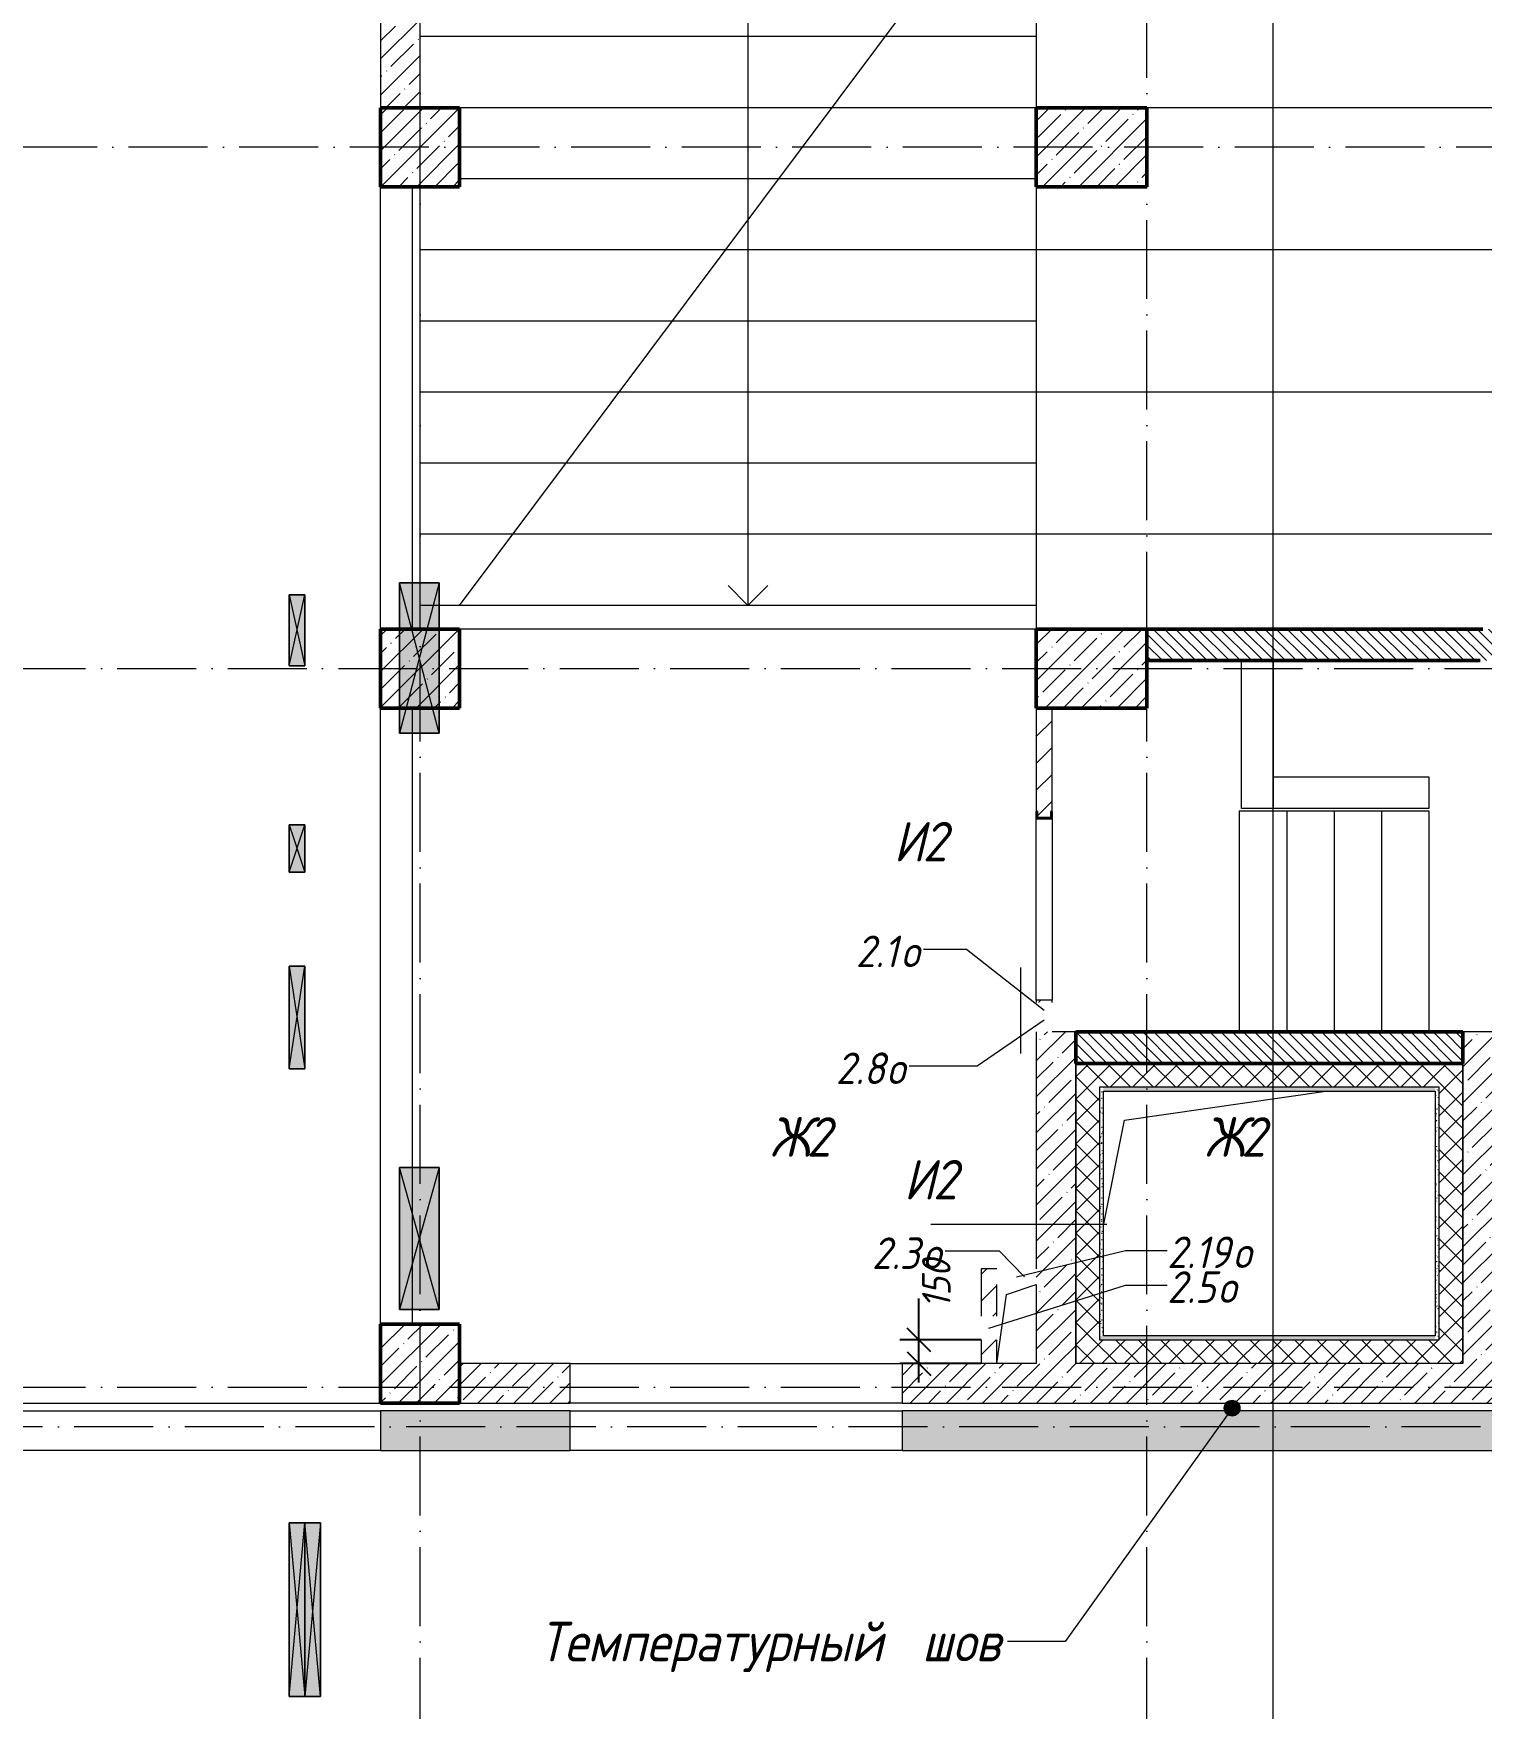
# Model space of a CAD drawing. Header units: millimetres. Extents: x -401725 to 250493, y 305116 to 802890.
# Drawn here: x -8256 to 908, y 318141 to 328744 of the extents above; entities that cross this region are included whole.
import ezdxf

# ---------------------------------------------------------------- set-up
doc = ezdxf.new("R2010")
doc.units = ezdxf.units.MM
doc.linetypes.add('200_ШТРИХ_ш1п0_6_', pattern=[160, 100, -60])
doc.linetypes.add('50_200_ШТРИХ_1Т_ш5_п1_п1_', pattern=[700, 500, -100, 0, -100])
for name, color, linetype, lineweight in [('A-____-____-DIMS', 7, 'Continuous', 9), ('A-____-NOTE-TEXT', 7, 'Continuous', 9), ('A-DETL-____-OTLN-4', 7, 'Continuous', 18), ('A-DETL-GENF-OTLN', 7, 'Continuous', 9), ('A-FLOR-____-OTLN', 7, 'Continuous', 9), ('A-GENM-____-MCUT', 7, 'Continuous', 25), ('A-GENM-____-OTLN', 7, 'Continuous', 9), ('A-GENM-____-OTLN-1', 7, 'Continuous', 25), ('A-GLAZ-____-IDEN', 7, 'Continuous', 9), ('A-GLAZ-____-OTLN', 7, 'Continuous', 9), ('A-WALL-____-MCUT-1', 7, 'Continuous', 9), ('A-WALL-____-MCUT-2', 7, 'Continuous', 50), ('A-WALL-____-MCUT-3', 7, 'Continuous', 9), ('A-WALL-____-OTLN', 7, 'Continuous', 9), ('A-WALL-____-PATT-1', 7, 'Continuous', 9), ('A-WALL-FNSH-MCUT-1', 7, 'Continuous', 9), ('G-____-____-TEXT', 7, 'Continuous', 9), ('I-WALL-____-OTLN', 7, 'Continuous', 9), ('S-COLS-____-MCUT', 7, 'Continuous', 50), ('S-COLS-____-OTLN', 7, 'Continuous', 9), ('S-GRID-____-OTLN-1', 7, '50_200_ШТРИХ_1Т_ш5_п1_п1_', 9), ('S-STRS-____-OTLN-1', 7, 'Continuous', 9)]:
    doc.layers.add(name, color=color, linetype=linetype, lineweight=lineweight)
for name, color, linetype, lineweight, true_color in [('A-DETL-GENF-OTLN-4', 9, '200_ШТРИХ_ш1п0_6_', 9, 0x808080), ('A-DETL-GENF-OTLN-5', 7, 'Continuous', 5, 0xc0c0c0), ('A-GLAZ-____-OTLN-1', 7, 'Continuous', 9, 0xc0c0c0), ('A-WALL-____-PATT-2', 7, 'Continuous', 9, 0x787878), ('G-____-____-SYMB-1', 9, 'Continuous', 9, 0x808080)]:
    doc.layers.add(name, color=color, linetype=linetype, lineweight=lineweight, true_color=true_color)
doc.styles.add('ISOCPEUR_I', font='isocpeui.ttf', dxfattribs={"width": 0.9, "height": 2.5})
doc.styles.add('ISOCPEUR_I_10', font='isocpeui.ttf', dxfattribs={"width": 0.9, "height": 180})
doc.styles.add('ISOCPEUR_I_9', font='isocpeui.ttf', dxfattribs={"width": 0.9, "height": 250})
doc.dimstyles.new('ISO-1_8_0_9К_СРЕДНИЙ_Кладочные_3', dxfattribs={"dimscale": 304.8, "dimtxt": 179.276612, "dimasz": 0.492126, "dimexe": 0.393701, "dimexo": 0, "dimgap": 0, "dimtad": 1, "dimdec": 3, "dimrnd": 0.001, "dimdsep": 46, "dimtxsty": 'ISOCPEUR_I_10', "dimblk1": 'OBLIQUE', "dimblk2": 'OBLIQUE', "dimsah": 1, "dimcen": 0.09, "dimdle": 0.393701, "dimazin": 0, "dimtfac": 1, "dimtdec": 4, "dimtix": 1, "dimtmove": 0, "dimatfit": 3, "dimfxl": 1, "dimtvp": 1, "dimtolj": 1, "dimtzin": 0, "dimarcsym": 2})
pattern_1 = [(45, (-15659.08, 310542.9), (-84.8528, 84.8528), [])]
pattern_2 = [(135, (-15659.08, 310542.9), (-35.35534, -35.35534), [])]
pattern_3 = [(45, (-15659.08, 310542.9), (-114.04925, 114.04925), []), (45, (-15545.03, 310542.9), (-114.04925, 114.04925), [201.612, -40.322, 3.353, -36.97])]
pattern_4 = [(0, (-15659.081, 310542.901), (81.28, 20.32), [3.353, -57.607, 3.353, -57.607, -325.12]), (0, (-15659.081, 310542.901), (81.28, 20.32), [-121.92, 3.353, -118.567, 3.353, -57.607, -142.24]), (0, (-15659.081, 310542.901), (81.28, 20.32), [-304.8, 3.353, -37.287, 3.353, -98.247]), (120, (-15628.601, 310553.061), (-58.237636, 60.230545), [3.353, -57.607, 3.353, -57.607, -325.12]), (120, (-15628.601, 310553.061), (-58.237636, 60.230545), [-121.92, 3.353, -118.567, 3.353, -57.607, -142.24]), (120, (-15628.601, 310553.061), (-58.237636, 60.230545), [-304.8, 3.353, -37.287, 3.353, -98.247]), (240, (-15618.441, 310593.701), (-23.042364, -80.550545), [3.353, -57.607, 3.353, -57.607, -325.12]), (240, (-15618.441, 310593.701), (-23.042364, -80.550545), [-121.92, 3.353, -118.567, 3.353, -57.607, -142.24]), (240, (-15618.441, 310593.701), (-23.042364, -80.550545), [-304.8, 3.353, -37.287, 3.353, -98.247])]
pattern_5 = [(45, (-15659.08, 310542.9), (-70.7107, 70.7107), []), (135, (-15659.08, 310542.9), (-70.7107, -70.7107), [])]

# ---------------------------------------------------------------- blocks, each defined once
blk = doc.blocks.new('BSC_Колонна _Прямоугольная - 500х500-V103-АР1_План отверстий 2 этажа в осях 1-64_А-ГГ')
at = {"layer": 'S-COLS-____-OTLN'}
h = blk.add_hatch(dxfattribs=at)
h.set_pattern_fill('FP_132', color=256, style=0, pattern_type=2)
h.set_pattern_definition([(45, (-9850, -9781.04), (-114.0493, 114.0493), []), (45, (-9735.95, -9781.04), (-114.0493, 114.0493), [201.613, -40.323, 3.353, -36.97])])
h.paths.add_polyline_path([(-250, -250), (250, -250), (250, 250), (-250, 250)], flags=0)
at = {"layer": 'S-COLS-____-MCUT'}
for p, q in [((250, 250), (-250, 250)), ((-250, 250), (-250, -250)), ((250, -250), (250, 250)), ((-250, -250), (250, -250))]:
    blk.add_line(p, q, dxfattribs=at)
blk = doc.blocks.new('BSC_Колонна _Прямоугольная - 500х500-V105-АР1_План отверстий 2 этажа в осях 1-64_А-ГГ')
at = {"layer": 'S-COLS-____-OTLN'}
h = blk.add_hatch(dxfattribs=at)
h.set_pattern_fill('FP_134', color=256, style=0, pattern_type=2)
h.set_pattern_definition([(45, (-9850, -17481.04), (-114.0493, 114.0493), []), (45, (-9735.95, -17481.04), (-114.0493, 114.0493), [201.613, -40.323, 3.353, -36.97])])
h.paths.add_polyline_path([(-250, -250), (250, -250), (250, 250), (-250, 250)], flags=0)
at = {"layer": 'S-COLS-____-MCUT'}
for p, q in [((250, 250), (-250, 250)), ((-250, 250), (-250, -250)), ((250, -250), (250, 250)), ((-250, -250), (250, -250))]:
    blk.add_line(p, q, dxfattribs=at)
blk = doc.blocks.new('BSC_Колонна _Прямоугольная - 500х700-V110-АР1_План отверстий 2 этажа в осях 1-64_А-ГГ')
at = {"layer": 'S-COLS-____-OTLN'}
h = blk.add_hatch(dxfattribs=at)
h.set_pattern_fill('FP_139', color=256, style=0, pattern_type=2)
h.set_pattern_definition([(315, (-17481.04, 14100), (114.0493, 114.0493), []), (315, (-17481.04, 13985.95), (114.0493, 114.0493), [201.612, -40.322, 3.353, -36.97])])
h.paths.add_polyline_path([(-250, 350), (-250, -350), (250, -350), (250, 350)], flags=0)
at = {"layer": 'S-COLS-____-MCUT'}
for p, q in [((250, 350), (-250, 350)), ((-250, 350), (-250, -350)), ((250, -350), (250, 350)), ((-250, -350), (250, -350))]:
    blk.add_line(p, q, dxfattribs=at)
blk = doc.blocks.new('BSC_Колонна _Прямоугольная - 500х700-V134-АР1_План отверстий 2 этажа в осях 1-64_А-ГГ')
at = {"layer": 'S-COLS-____-OTLN'}
h = blk.add_hatch(dxfattribs=at)
h.set_pattern_fill('FP_164', color=256, style=0, pattern_type=2)
h.set_pattern_definition([(315, (-14181.04, 14100), (114.0493, 114.0493), []), (315, (-14181.04, 13985.95), (114.0493, 114.0493), [201.612, -40.322, 3.353, -36.97])])
h.paths.add_polyline_path([(-250, 350), (-250, -350), (250, -350), (250, 350)], flags=0)
at = {"layer": 'S-COLS-____-MCUT'}
for p, q in [((250, 350), (-250, 350)), ((-250, 350), (-250, -350)), ((250, -350), (250, 350)), ((-250, -350), (250, -350))]:
    blk.add_line(p, q, dxfattribs=at)
blk = doc.blocks.new('154_Стойка_СКБ_Швеллер - СМ-2180_100-28318692-АР1_План отверстий 2 этажа в осях 1-64_А-ГГ')
at = {"layer": 'A-GENM-____-MCUT'}
for p, q in [((171, 50), (125, 50)), ((125, 50), (125, -50)), ((129.5, 42.4), (171, 42.4)), ((129.5, -42.4), (129.5, 42.4)), ((171, 42.4), (171, 50)), ((125, -50), (171, -50)), ((171, -42.4), (129.5, -42.4)), ((171, -50), (171, -42.4))]:
    blk.add_line(p, q, dxfattribs=at)
blk = doc.blocks.new('AR_Отверстие прямоугольное _в плите_ - AR_Отверстие прямоугольное _в плите_-30552514-АР1_План отверстий 2 этажа в осях 1-64_А-ГГ')
at = {"layer": 'A-GENM-____-OTLN'}
for p, q in [((-917, 617), (357, 800)), ((-1050, -50), (-917, 617))]:
    blk.add_line(p, q, dxfattribs=at)
blk = doc.blocks.new('AR_Отверстие прямоугольное _в плите_ - AR_Отверстие прямоугольное _в плите_-V185-АР1_План отверстий 2 этажа в осях 1-64_А-ГГ')
at = {"layer": 'A-GENM-____-OTLN'}
for p, q in [((-63, 188), (125, 250)), ((-125, -250), (-63, 188))]:
    blk.add_line(p, q, dxfattribs=at)
blk = doc.blocks.new('AR_Отверстие прямоугольное _в стене__БезПР - AR_Отверстие прямоугольное _в стене__БезПР-30590122-АР1_План отверстий 2 этажа в осях 1-64_А-ГГ')
at = {"layer": 'A-GLAZ-____-OTLN-1'}
blk.add_hatch(color=256, dxfattribs=at).paths.add_polyline_path([(475, -125), (475, 125), (-475, 125), (-475, -125)], flags=0)
at = {"layer": 'A-DETL-GENF-OTLN'}
for p, q in [((-475, -125), (-475, 125)), ((-475, 125), (475, 125)), ((475, 125), (-475, -125)), ((-475, 125), (475, -125)), ((475, 125), (-475, 125)), ((-475, 125), (-475, -125)), ((475, 125), (475, -125)), ((475, -125), (475, 125)), ((475, -125), (-475, -125)), ((-475, -125), (475, -125))]:
    blk.add_line(p, q, dxfattribs=at)
at = {"layer": 'A-GLAZ-____-OTLN'}
blk.add_line((475, 125), (-475, 125), dxfattribs=at)
blk = doc.blocks.new('AR_Отверстие прямоугольное _в стене__БезПР - AR_Отверстие прямоугольное _в стене__БезПР-30590124-АР1_План отверстий 2 этажа в осях 1-64_А-ГГ')
at = {"layer": 'A-GLAZ-____-OTLN-1'}
blk.add_hatch(color=256, dxfattribs=at).paths.add_polyline_path([(450, -125), (450, 125), (-450, 125), (-450, -125)], flags=0)
at = {"layer": 'A-DETL-GENF-OTLN'}
for p, q in [((-450, -125), (-450, 125)), ((-450, 125), (450, 125)), ((450, 125), (-450, -125)), ((-450, 125), (450, -125)), ((450, 125), (-450, 125)), ((-450, 125), (-450, -125)), ((450, 125), (450, -125)), ((450, -125), (450, 125)), ((450, -125), (-450, -125)), ((-450, -125), (450, -125))]:
    blk.add_line(p, q, dxfattribs=at)
at = {"layer": 'A-GLAZ-____-OTLN'}
blk.add_line((450, 125), (-450, 125), dxfattribs=at)
blk = doc.blocks.new('AR_Отверстие прямоугольное _в стене__БезПР - AR_Отверстие прямоугольное _в стене__БезПР-36428237-АР1_План отверстий 2 этажа в осях 1-64_А-ГГ')
at = {"layer": 'A-GLAZ-____-OTLN'}
blk.add_hatch(color=256, dxfattribs=at).paths.add_polyline_path([(-325, -50), (325, -50), (325, 50), (-325, 50)], flags=0)
at = {"layer": 'A-DETL-GENF-OTLN'}
for p, q in [((-325, -50), (-325, 50)), ((-325, 50), (325, 50)), ((325, 50), (-325, -50)), ((-325, 50), (325, -50)), ((325, 50), (-325, 50)), ((-325, 50), (-325, -50)), ((325, 50), (325, -50)), ((325, -50), (325, 50)), ((325, -50), (-325, -50)), ((-325, -50), (325, -50))]:
    blk.add_line(p, q, dxfattribs=at)
at = {"layer": 'A-GLAZ-____-OTLN'}
blk.add_line((325, 50), (-325, 50), dxfattribs=at)
blk = doc.blocks.new('AR_Отверстие прямоугольное _в стене_ - AR_Отверстие прямоугольное _в стене__ОВ-36889588-АР1_План отверстий 2 этажа в осях 1-64_А-ГГ')
at = {"layer": 'A-GLAZ-____-OTLN'}
blk.add_hatch(color=256, dxfattribs=at).paths.add_polyline_path([(-550, -50), (550, -50), (550, 50), (-550, 50)], flags=0)
at = {"layer": 'A-DETL-GENF-OTLN'}
for p, q in [((-550, -50), (-550, 50)), ((-550, 50), (550, 50)), ((550, 50), (-550, -50)), ((-550, 50), (550, -50)), ((550, 50), (-550, 50)), ((-550, 50), (-550, -50)), ((550, 50), (550, -50)), ((550, -50), (550, 50))]:
    blk.add_line(p, q, dxfattribs=at)
blk = doc.blocks.new('AR_Отверстие прямоугольное _в стене__БезПР - AR_Отверстие прямоугольное _в стене__БезПР-36788913-АР1_План отверстий 2 этажа в осях 1-64_А-ГГ')
at = {"layer": 'A-GLAZ-____-OTLN'}
blk.add_hatch(color=256, dxfattribs=at).paths.add_polyline_path([(-225, -50), (225, -50), (225, 50), (-225, 50)], flags=0)
at = {"layer": 'A-DETL-GENF-OTLN'}
for p, q in [((-225, -50), (-225, 50)), ((-225, 50), (225, 50)), ((225, 50), (-225, -50)), ((-225, 50), (225, -50)), ((225, 50), (-225, 50)), ((-225, 50), (-225, -50)), ((225, 50), (225, -50)), ((225, -50), (225, 50)), ((225, -50), (-225, -50)), ((-225, -50), (225, -50))]:
    blk.add_line(p, q, dxfattribs=at)
at = {"layer": 'A-GLAZ-____-OTLN'}
blk.add_line((225, 50), (-225, 50), dxfattribs=at)
blk = doc.blocks.new('AR_Отверстие прямоугольное _в стене__БезПР - AR_Отверстие прямоугольное _в стене__БезПР-36788904-АР1_План отверстий 2 этажа в осях 1-64_А-ГГ')
at = {"layer": 'A-GLAZ-____-OTLN'}
blk.add_hatch(color=256, dxfattribs=at).paths.add_polyline_path([(150, -50), (150, 50), (-150, 50), (-150, -50)], flags=0)
at = {"layer": 'A-DETL-GENF-OTLN'}
for p, q in [((-150, -50), (-150, 50)), ((-150, 50), (150, 50)), ((150, 50), (-150, -50)), ((-150, 50), (150, -50)), ((150, 50), (-150, 50)), ((-150, 50), (-150, -50)), ((150, 50), (150, -50)), ((150, -50), (150, 50)), ((150, -50), (-150, -50)), ((-150, -50), (150, -50))]:
    blk.add_line(p, q, dxfattribs=at)
at = {"layer": 'A-GLAZ-____-OTLN'}
blk.add_line((150, 50), (-150, 50), dxfattribs=at)
blk = doc.blocks.new('AR_Отверстие прямоугольное _в стене_ - AR_Отверстие прямоугольное _в стене__ОВ-36943067-АР1_План отверстий 2 этажа в осях 1-64_А-ГГ')
at = {"layer": 'A-GLAZ-____-OTLN'}
blk.add_hatch(color=256, dxfattribs=at).paths.add_polyline_path([(-550, -50), (550, -50), (550, 50), (-550, 50)], flags=0)
at = {"layer": 'A-DETL-GENF-OTLN'}
for p, q in [((-550, -50), (-550, 50)), ((-550, 50), (550, 50)), ((550, 50), (-550, -50)), ((-550, 50), (550, -50)), ((550, 50), (-550, 50)), ((-550, 50), (-550, -50)), ((550, 50), (550, -50)), ((550, -50), (550, 50)), ((550, -50), (-550, -50)), ((-550, -50), (550, -50))]:
    blk.add_line(p, q, dxfattribs=at)
blk = doc.blocks.new('DET_L_Имитация разреза_ISO2-5 - Влево-36878805-АР1_План отверстий 2 этажа в осях 1-64_А-ГГ')
at = {"layer": 'A-DETL-GENF-OTLN-5'}
blk.add_line((143, 0), (687, 0), dxfattribs=at)
blk = doc.blocks.new('DET_L_Имитация разреза_ISO2-5 - Низ-36884722-АР1_План отверстий 2 этажа в осях 1-64_А-ГГ')
at = {"layer": 'A-DETL-GENF-OTLN-5'}
blk.add_line((143, 0), (1257, 0), dxfattribs=at)
blk = doc.blocks.new('_Oblique')
at = {"color": 0, "linetype": 'ByBlock', "lineweight": -2}
blk.add_line((-0.5, -0.5), (0.5, 0.5), dxfattribs=at)
blk = doc.blocks.new('*D9249')
at = {"layer": 'A-____-____-DIMS', "color": 0, "lineweight": -2, "transparency": 16777216}
for p, q in [((-2652, 320474), (-2652, 320737)), ((-2259, 320474), (-2772, 320474)), ((-2652, 320204), (-2652, 320474)), ((-2259, 320324), (-2772, 320324))]:
    blk.add_line(p, q, dxfattribs=at)
at = {"layer": 'Defpoints', "color": 0, "transparency": 16777216}
for p in [(-2652, 320474), (-2259, 320474), (-2259, 320324)]:
    blk.add_point(p, dxfattribs=at)
at = {"layer": 'A-____-____-DIMS', "color": 0, "lineweight": -2, "transparency": 16777216, "xscale": 150, "yscale": 150, "zscale": 150}
for p, rotation in [((-2652, 320474), 90), ((-2652, 320324), 270)]:
    blk.add_blockref('_Oblique', p, dxfattribs=dict(at, rotation=rotation))
at = {"layer": 'A-____-____-DIMS', "color": 0, "transparency": 16777216, "insert": (-2632, 320673), "char_height": 180, "width": 368.21, "attachment_point": 1, "rotation": 90, "line_spacing_factor": 1.149209, "style": 'ISOCPEUR_I_10'}
blk.add_mtext('\\A1;150', dxfattribs=at)

msp = doc.modelspace()

# ---------------------------------------------------------------- hatches: boundary and pattern name
at = {"layer": 'A-WALL-____-PATT-1'}
h = msp.add_hatch(dxfattribs=at)
h.set_pattern_fill('FP_25', color=256, style=0, pattern_type=2)
h.set_pattern_definition(pattern_3)
h.paths.add_polyline_path([(-6059.0813, 328273.9433), (-5809.0813, 328273.9433), (-5809.0813, 329123.9433), (-6059.0813, 329123.9433), (-6059.0813, 328478.6898)], flags=0)
h.paths.add_polyline_path([(-6059.0813, 329423.9433), (-5809.0813, 329423.9433), (-5809.0813, 332173.9433), (-6059.0813, 332173.9433), (-6059.0813, 331918.6657)], flags=0)
h = msp.add_hatch(dxfattribs=at)
h.set_pattern_fill('FP_6', color=256, style=0, pattern_type=2)
h.set_pattern_definition(pattern_2)
h.paths.add_polyline_path([(4690.9187, 324773.9433), (4690.9187, 324973.9433), (3996.9187, 324973.9433), (3996.9187, 324904.9433), (3990.9187, 324904.9433), (3990.9187, 324842.9433), (3996.9187, 324842.9433), (3996.9187, 324773.9433), (4490.9187, 324773.9433)], flags=0)
h.paths.add_polyline_path([(234.4077, 324773.9433), (984.9187, 324774.4887), (984.9187, 324842.9433), (990.9187, 324842.9433), (990.9187, 324904.9433), (984.9187, 324904.9433), (984.9187, 324973.9433), (-1209.0813, 324973.9433), (-1209.0813, 324773.9433)], flags=0)
h = msp.add_hatch(dxfattribs=at)
h.set_pattern_fill('FP_4', color=256, style=0, pattern_type=2)
h.set_pattern_definition(pattern_1)
h.paths.add_polyline_path([(-1909.0813, 322608.9433), (-1809.0813, 322608.9433), (-1809.0813, 322623.9433), (-1909.0813, 322623.9433)], flags=0)
h.paths.add_polyline_path([(-1816.6813, 323778.4433), (-1815.6527, 323819.9433), (-1809.0813, 323819.9433), (-1809.0813, 324473.9433), (-1909.0813, 324473.9433), (-1909.0813, 323819.9433), (-1901.4813, 323819.9433), (-1901.4813, 323778.4433)], flags=0)
h = msp.add_hatch(dxfattribs=at)
h.set_pattern_fill('FP_25', color=256, style=0, pattern_type=2)
h.set_pattern_definition(pattern_3)
h.paths.add_polyline_path([(-1909.0813, 320323.9433), (-1659.0813, 320323.9433), (-1659.0813, 322423.9433), (-1909.0813, 322423.9433), (-1909.0813, 320823.9433)], flags=0)
h = msp.add_hatch(dxfattribs=at)
h.set_pattern_fill('FP_6', color=256, style=0, pattern_type=2)
h.set_pattern_definition(pattern_2)
h.paths.add_polyline_path([(790.9187, 322223.9433), (790.9187, 322423.9433), (-1659.0813, 322423.9433), (-1659.0813, 322223.9433), (234.4077, 322223.9433)], flags=0)
h = msp.add_hatch(dxfattribs=at)
h.set_pattern_fill('FP_25', color=256, style=0, pattern_type=2)
h.set_pattern_definition(pattern_3)
h.paths.add_polyline_path([(1040.9187, 320323.9433), (1040.9187, 322423.9433), (790.9187, 322423.9433), (790.9187, 320323.9433)], flags=0)
h = msp.add_hatch(dxfattribs=at)
h.set_pattern_fill('FP_1', color=256, style=0, pattern_type=2)
h.set_pattern_definition(pattern_5)
h.paths.add_polyline_path([(-1659.0813, 320473.9433), (-1509.0813, 320473.9433), (-1509.0813, 322223.9433), (-1659.0813, 322223.9433), (-1659.0813, 320498.9433)], flags=0)
h = msp.add_hatch(dxfattribs=at)
h.set_pattern_fill('FP_1', color=256, style=0, pattern_type=2)
h.set_pattern_definition(pattern_5)
h.paths.add_polyline_path([(-1509.0813, 322073.9433), (640.9187, 322073.9433), (640.9187, 322223.9433), (-1509.0813, 322223.9433)], flags=0)
h = msp.add_hatch(dxfattribs=at)
h.set_pattern_fill('FP_1', color=256, style=0, pattern_type=2)
h.set_pattern_definition(pattern_5)
h.paths.add_polyline_path([(640.9187, 320323.9433), (790.9187, 320323.9433), (790.9187, 322223.9433), (640.9187, 322223.9433), (640.9187, 320473.9433)], flags=0)
h = msp.add_hatch(dxfattribs=at)
h.set_pattern_fill('FP_4', color=256, style=0, pattern_type=2)
h.set_pattern_definition(pattern_1)
h.paths.add_polyline_path([(-2259.0813, 320323.9433), (-2159.0813, 320323.9433), (-2159.0813, 320473.9433), (-2259.0813, 320473.9433)], flags=0)
h.paths.add_polyline_path([(-2199.0813, 320623.9433), (-2159.0813, 320623.9433), (-2159.0813, 320923.9433), (-2259.0813, 320923.9433), (-2259.0813, 320623.9433)], flags=0)
h = msp.add_hatch(dxfattribs=at)
h.set_pattern_fill('FP_1', color=256, style=0, pattern_type=2)
h.set_pattern_definition(pattern_5)
h.paths.add_polyline_path([(615.9187, 320323.9433), (640.9187, 320323.9433), (640.9187, 320473.9433), (-1659.0813, 320473.9433), (-1659.0813, 320323.9433), (-1533.0566, 320323.9433)], flags=0)
h = msp.add_hatch(dxfattribs=at)
h.set_pattern_fill('FP_25', color=256, style=0, pattern_type=2)
h.set_pattern_definition(pattern_3)
h.paths.add_polyline_path([(7190.9187, 320073.9433), (7190.9187, 320323.9433), (6990.9187, 320323.9433), (6990.9187, 320073.9433)], flags=0)
h.paths.add_polyline_path([(4890.9187, 320073.9433), (4890.9187, 320323.9433), (-2759.0813, 320323.9433), (-2759.0813, 320073.9433), (2001.872, 320073.9433)], flags=0)
h.paths.add_polyline_path([(-5067.9852, 320073.9433), (-4859.0813, 320073.9433), (-4859.0813, 320323.9433), (-5559.0813, 320323.9433), (-5559.0813, 320073.9433)], flags=0)
h = msp.add_hatch(dxfattribs=at)
h.set_pattern_fill('FP_25', color=256, style=0, pattern_type=2)
h.set_pattern_definition(pattern_3)
h.paths.add_polyline_path([(6990.9187, 319773.9433), (7890.9187, 319773.9433), (7890.9187, 320023.9433), (6990.9187, 320023.9433)], flags=0)
h.paths.add_polyline_path([(4890.9187, 319773.9433), (4890.9187, 320023.9433), (-2759.0813, 320023.9433), (-2759.0813, 319773.9433), (2001.872, 319773.9433)], flags=0)
h.paths.add_polyline_path([(-4859.0813, 319773.9433), (-4859.0813, 320023.9433), (-6059.0813, 320023.9433), (-6059.0813, 319773.9433), (-5067.9852, 319773.9433)], flags=0)
h.paths.add_polyline_path([(-10370.378, 319773.9433), (-10059.0813, 319773.9433), (-10059.0813, 320023.9433), (-17609.0813, 320023.9433), (-17609.0813, 319773.9433), (-12137.8423, 319773.9433)], flags=0)
at = {"layer": 'A-WALL-____-PATT-2'}
h = msp.add_hatch(dxfattribs=at)
h.set_pattern_fill('FP_169', color=256, style=0, pattern_type=2)
h.set_pattern_definition(pattern_4)
h.paths.add_polyline_path([(-1509.0813, 320498.9433), (-1484.0813, 320498.9433), (-1484.0813, 322073.9433), (-1509.0813, 322073.9433), (-1509.0813, 321598.7378)], flags=0)
h = msp.add_hatch(dxfattribs=at)
h.set_pattern_fill('FP_169', color=256, style=0, pattern_type=2)
h.set_pattern_definition(pattern_4)
h.paths.add_polyline_path([(-1484.0813, 322048.9433), (615.9187, 322048.9433), (615.9187, 322073.9433), (-1484.0813, 322073.9433)], flags=0)
h = msp.add_hatch(dxfattribs=at)
h.set_pattern_fill('FP_169', color=256, style=0, pattern_type=2)
h.set_pattern_definition(pattern_4)
h.paths.add_polyline_path([(615.9187, 320473.9433), (640.9187, 320473.9433), (640.9187, 322073.9433), (615.9187, 322073.9433), (615.9187, 320498.9433)], flags=0)
h = msp.add_hatch(dxfattribs=at)
h.set_pattern_fill('FP_169', color=256, style=0, pattern_type=2)
h.set_pattern_definition(pattern_4)
h.paths.add_polyline_path([(615.9187, 320473.9433), (615.9187, 320498.9433), (-1509.0813, 320498.9433), (-1509.0813, 320473.9433)], flags=0)
at = {"layer": 'G-____-____-TEXT'}
h = msp.add_hatch(color=256, dxfattribs=at)
edge = h.paths.add_edge_path(flags=0)
edge.add_arc((-670.117, 320042.1023), 50, 0, 360)
at = {"layer": 'S-COLS-____-OTLN'}
h = msp.add_hatch(dxfattribs=at)
h.set_pattern_fill('FP_25', color=256, style=0, pattern_type=2)
h.set_pattern_definition(pattern_3)
h.paths.add_polyline_path([(-6059.0813, 324473.9433), (-5559.0813, 324473.9433), (-5559.0813, 324973.9433), (-6059.0813, 324973.9433)], flags=0)

# ---------------------------------------------------------------- linework, layer by layer
at = {"layer": 'A-DETL-____-OTLN-4'}
msp.add_line((-5559.0813, 325123.9433), (7640.9187, 342773.9433), dxfattribs=at)
at = {"layer": 'A-FLOR-____-OTLN'}
for p, q in [((-5809.0813, 324973.9433), (-5809.0813, 327773.9433)), ((-1909.0813, 324973.9433), (-5559.0813, 324973.9433)), ((-10059.0813, 320073.9433), (-6059.0813, 320073.9433))]:
    msp.add_line(p, q, dxfattribs=at)
at = {"layer": 'A-GLAZ-____-IDEN'}
for p, q in [((-2350.9845, 322945.9753), (-2622.1168, 322945.9753)), ((-1859.0813, 322558.9433), (-2350.9845, 322945.9753)), ((-1859.0813, 322498.9433), (-2284.2794, 322205.7714)), ((-2284.2794, 322205.7714), (-2713.6119, 322205.7714)), ((-2142.6634, 321035.2375), (-2485.9392, 321035.2375)), ((-1984.0813, 320873.9433), (-2142.6634, 321035.2375)), ((-2034.0813, 320873.9433), (-1344.4356, 321040.8801)), ((-1344.4356, 321040.8801), (-1080.9561, 321040.8801)), ((-2209.0813, 320548.9433), (-1344.4356, 320820.6724)), ((-1344.4356, 320820.6724), (-1080.9561, 320820.6724))]:
    msp.add_line(p, q, dxfattribs=at)
at = {"layer": 'A-WALL-____-MCUT-1'}
for p, q in [((-6059.0813, 329123.9433), (-6059.0813, 328273.9433)), ((-5809.0813, 328273.9433), (-5809.0813, 329123.9433)), ((-1909.0813, 322423.9433), (-1909.0813, 320923.9433)), ((-1659.0813, 322423.9433), (-1809.0813, 322423.9433)), ((-1659.0813, 320323.9433), (-1659.0813, 322423.9433)), ((790.9187, 322423.9433), (790.9187, 320323.9433)), ((1040.9187, 322423.9433), (790.9187, 322423.9433)), ((-1909.0813, 320823.9433), (-1909.0813, 320323.9433)), ((-4859.0813, 320323.9433), (-5559.0813, 320323.9433)), ((-4859.0813, 320073.9433), (-4859.0813, 320323.9433)), ((-1909.0813, 320323.9433), (-2759.0813, 320323.9433)), ((-2759.0813, 320323.9433), (-2759.0813, 320073.9433)), ((790.9187, 320323.9433), (-1659.0813, 320323.9433)), ((-4859.0813, 320023.9433), (-6059.0813, 320023.9433)), ((-6059.0813, 320023.9433), (-6059.0813, 319773.9433)), ((-5559.0813, 320073.9433), (-4859.0813, 320073.9433)), ((-4859.0813, 319773.9433), (-4859.0813, 320023.9433)), ((-2759.0813, 320073.9433), (4890.9187, 320073.9433)), ((4890.9187, 320023.9433), (-2759.0813, 320023.9433)), ((-2759.0813, 320023.9433), (-2759.0813, 319773.9433)), ((-6059.0813, 319773.9433), (-4859.0813, 319773.9433)), ((-2759.0813, 319773.9433), (4890.9187, 319773.9433))]:
    msp.add_line(p, q, dxfattribs=at)
at = {"layer": 'A-WALL-____-MCUT-2'}
for p, q in [((915.9187, 324973.9433), (-1209.0813, 324973.9433)), ((-1209.0813, 324773.9433), (900.9187, 324773.9433)), ((790.9187, 322423.9433), (-1659.0813, 322423.9433)), ((-1659.0813, 322423.9433), (-1659.0813, 322223.9433)), ((790.9187, 322223.9433), (790.9187, 322423.9433)), ((-1659.0813, 322223.9433), (790.9187, 322223.9433))]:
    msp.add_line(p, q, dxfattribs=at)
at = {"layer": 'A-WALL-____-MCUT-3'}
for p, q in [((-1659.0813, 322223.9433), (-1659.0813, 320323.9433)), ((790.9187, 322223.9433), (-1659.0813, 322223.9433)), ((790.9187, 320323.9433), (790.9187, 322223.9433)), ((-1509.0813, 322073.9433), (-1509.0813, 320473.9433)), ((640.9187, 322073.9433), (-1509.0813, 322073.9433)), ((640.9187, 320473.9433), (640.9187, 322073.9433)), ((-1509.0813, 320473.9433), (640.9187, 320473.9433)), ((790.9187, 320323.9433), (790.9187, 320323.9433))]:
    msp.add_line(p, q, dxfattribs=at)
at = {"layer": 'A-WALL-____-OTLN'}
for p, q in [((-4859.0813, 320323.9433), (-2759.0813, 320323.9433)), ((-10059.0813, 320023.9433), (-6059.0813, 320023.9433)), ((-2759.0813, 320073.9433), (-4859.0813, 320073.9433)), ((-4859.0813, 320023.9433), (-2759.0813, 320023.9433)), ((-6059.0813, 319773.9433), (-10059.0813, 319773.9433)), ((-2759.0813, 319773.9433), (-4859.0813, 319773.9433))]:
    msp.add_line(p, q, dxfattribs=at)
at = {"layer": 'A-WALL-FNSH-MCUT-1'}
for p, q in [((-1909.0813, 324473.9433), (-1909.0813, 323819.9433)), ((-1809.0813, 323819.9433), (-1809.0813, 324473.9433)), ((-1909.0813, 322623.9433), (-1909.0813, 322608.9433)), ((-1809.0813, 322623.9433), (-1909.0813, 322623.9433)), ((-1809.0813, 322608.9433), (-1809.0813, 322623.9433)), ((-1484.0813, 320498.9433), (-1484.0813, 322048.9433)), ((-1484.0813, 322048.9433), (615.9187, 322048.9433)), ((615.9187, 322048.9433), (615.9187, 320498.9433)), ((-2159.0813, 320923.9433), (-2259.0813, 320923.9433)), ((-2259.0813, 320923.9433), (-2259.0813, 320623.9433)), ((-2159.0813, 320623.9433), (-2159.0813, 320823.9433)), ((-2259.0813, 320473.9433), (-2259.0813, 320323.9433)), ((-2159.0813, 320323.9433), (-2159.0813, 320473.9433)), ((615.9187, 320498.9433), (-1484.0813, 320498.9433))]:
    msp.add_line(p, q, dxfattribs=at)
at = {"layer": 'G-____-____-SYMB-1'}
msp.add_line((-412.8103, 360589.861), (-412.8103, 305833.618), dxfattribs=at)
at = {"layer": 'G-____-____-TEXT'}
for p, q in [((-670.117, 320042.1023), (-1726.2094, 318563.9704)), ((-1726.2094, 318563.9704), (-2090.4758, 318563.9704))]:
    msp.add_line(p, q, dxfattribs=at)
msp.add_circle((-670.117, 320042.1023), 50, dxfattribs=at)
at = {"layer": 'I-WALL-____-OTLN'}
for p, q in [((-6059.0813, 324973.9433), (-6059.0813, 327773.9433)), ((-5859.0813, 327773.9433), (-5859.0813, 324973.9433)), ((-609.5025, 323838.9433), (-609.5025, 324773.9433)), ((-409.5025, 324773.9433), (-409.5025, 323838.9433)), ((-6059.0813, 320573.9433), (-6059.0813, 324473.9433)), ((-5859.0813, 324473.9433), (-5859.0813, 320573.9433)), ((-409.5025, 324038.9433), (575.4975, 324038.9433)), ((575.4975, 324038.9433), (575.4975, 323838.9433)), ((575.4975, 323838.9433), (-609.5025, 323838.9433)), ((-1909.0813, 322623.9433), (-1909.0813, 323773.9433)), ((-1809.0813, 323773.9433), (-1809.0813, 322623.9433))]:
    msp.add_line(p, q, dxfattribs=at)
at = {"layer": 'S-COLS-____-MCUT'}
for p, q in [((-5559.0813, 324973.9433), (-6059.0813, 324973.9433)), ((-6059.0813, 324973.9433), (-6059.0813, 324473.9433)), ((-5559.0813, 324473.9433), (-5559.0813, 324973.9433)), ((-6059.0813, 324473.9433), (-5559.0813, 324473.9433))]:
    msp.add_line(p, q, dxfattribs=at)
at = {"layer": 'S-GRID-____-OTLN-1'}
for p, q in [((-5809.0813, 306060.2949), (-5809.0813, 360423.8609)), ((-1209.0813, 306060.2949), (-1209.0813, 360423.8609)), ((11048.6579, 328023.9433), (-20327.8515, 328023.9433)), ((-20327.8515, 324723.9433), (11048.6579, 324723.9433)), ((-20327.8515, 320173.9433), (8211.5194, 320173.9433)), ((88415.3253, 319923.9433), (-20104.6453, 319923.9433))]:
    msp.add_line(p, q, dxfattribs=at)
at = {"layer": 'S-STRS-____-OTLN-1'}
for p, q in [((-3734.0813, 329173.9433), (-3734.0813, 328723.9433)), ((-1909.0813, 329173.9433), (-1909.0813, 328273.9433)), ((-1909.0813, 328723.9433), (-5809.0813, 328723.9433)), ((-1909.0813, 328723.9433), (-5809.0813, 328723.9433)), ((-3734.0813, 328723.9433), (-3734.0813, 328273.9433)), ((-1909.0813, 328723.9433), (-1909.0813, 328273.9433)), ((-1909.0813, 328273.9433), (-5559.0813, 328273.9433)), ((-1909.0813, 328273.9433), (-5559.0813, 328273.9433)), ((-3734.0813, 328273.9433), (-3734.0813, 327823.9433)), ((5690.9187, 328273.9433), (-1209.0813, 328273.9433)), ((5690.9187, 328273.9433), (-1209.0813, 328273.9433)), ((-1909.0813, 327823.9433), (-5559.0813, 327823.9433)), ((-1909.0813, 327823.9433), (-5559.0813, 327823.9433)), ((-3734.0813, 327823.9433), (-3734.0813, 327373.9433)), ((-1909.0813, 327773.9433), (-1909.0813, 327373.9433)), ((-1909.0813, 327773.9433), (-1909.0813, 327373.9433)), ((-1909.0813, 327373.9433), (-5809.0813, 327373.9433)), ((-1909.0813, 327373.9433), (-5809.0813, 327373.9433)), ((-3734.0813, 327373.9433), (-3734.0813, 326923.9433)), ((-1909.0813, 327373.9433), (-1909.0813, 326473.9433)), ((5690.9187, 327373.9433), (-1909.0813, 327373.9433)), ((5690.9187, 327373.9433), (-1909.0813, 327373.9433)), ((-1909.0813, 326923.9433), (-5809.0813, 326923.9433)), ((-1909.0813, 326923.9433), (-5809.0813, 326923.9433)), ((-3734.0813, 326923.9433), (-3734.0813, 326473.9433)), ((-1909.0813, 326923.9433), (-1909.0813, 326473.9433)), ((-1909.0813, 326473.9433), (-5809.0813, 326473.9433)), ((-1909.0813, 326473.9433), (-5809.0813, 326473.9433)), ((-3734.0813, 326473.9433), (-3734.0813, 326023.9433)), ((-1909.0813, 326473.9433), (-1909.0813, 325573.9433)), ((5690.9187, 326473.9433), (-1909.0813, 326473.9433)), ((5690.9187, 326473.9433), (-1909.0813, 326473.9433)), ((-1909.0813, 326023.9433), (-5809.0813, 326023.9433)), ((-1909.0813, 326023.9433), (-5809.0813, 326023.9433)), ((-3734.0813, 326023.9433), (-3734.0813, 325573.9433)), ((-1909.0813, 326023.9433), (-1909.0813, 325573.9433)), ((-1909.0813, 325573.9433), (-5809.0813, 325573.9433)), ((-1909.0813, 325573.9433), (-5809.0813, 325573.9433)), ((-3734.0813, 325573.9433), (-3734.0813, 325123.9433)), ((-1909.0813, 325573.9433), (-1909.0813, 324973.9433)), ((5690.9187, 325573.9433), (-1909.0813, 325573.9433)), ((5690.9187, 325573.9433), (-1909.0813, 325573.9433)), ((-3734.0813, 325123.9433), (-3859.0813, 325248.9433)), ((-3734.0813, 325123.9433), (-3609.0813, 325248.9433)), ((-1909.0813, 325123.9433), (-5809.0813, 325123.9433)), ((-624.5025, 323823.9433), (-624.5025, 322423.9433)), ((-624.5025, 323823.9433), (-324.5025, 323823.9433)), ((-624.5025, 323823.9433), (-624.5025, 322423.9433)), ((-324.5025, 323823.9433), (-24.5025, 323823.9433)), ((-324.5025, 323823.9433), (-324.5025, 322423.9433)), ((-324.5025, 323823.9433), (-324.5025, 322423.9433)), ((-24.5025, 323823.9433), (275.4975, 323823.9433)), ((-24.5025, 323823.9433), (-24.5025, 322423.9433)), ((-24.5025, 323823.9433), (-24.5025, 322423.9433)), ((275.4975, 323823.9433), (575.4975, 323823.9433)), ((275.4975, 323823.9433), (275.4975, 322423.9433)), ((275.4975, 323823.9433), (275.4975, 322423.9433)), ((575.4975, 323823.9433), (575.4975, 322423.9433))]:
    msp.add_line(p, q, dxfattribs=at)

# ---------------------------------------------------------------- block references
at = {"layer": 'A-DETL-GENF-OTLN-4'}
for name, p, rotation in [('DET_L_Имитация разреза_ISO2-5 - Влево-36878805-АР1_План отверстий 2 этажа в осях 1-64_А-ГГ', (-2009.0813, 322973.9433), 270.0000000000005), ('DET_L_Имитация разреза_ISO2-5 - Низ-36884722-АР1_План отверстий 2 этажа в осях 1-64_А-ГГ', (-1320.748, 321203.9433), 180)]:
    msp.add_blockref(name, p, dxfattribs=dict(at, rotation=rotation))
at = {"layer": 'A-GENM-____-OTLN'}
for name, p in [('AR_Отверстие прямоугольное _в плите_ - AR_Отверстие прямоугольное _в плите_-30552514-АР1_План отверстий 2 этажа в осях 1-64_А-ГГ', (-434.0813, 321248.9433)), ('AR_Отверстие прямоугольное _в плите_ - AR_Отверстие прямоугольное _в плите_-V185-АР1_План отверстий 2 этажа в осях 1-64_А-ГГ', (-2034.0813, 320573.9433))]:
    msp.add_blockref(name, p, dxfattribs=at)
at = {"layer": 'A-GENM-____-OTLN-1', "rotation": 89.99999999999993}
msp.add_blockref('154_Стойка_СКБ_Швеллер - СМ-2180_100-28318692-АР1_План отверстий 2 этажа в осях 1-64_А-ГГ', (-1859.0813, 323648.9433), dxfattribs=at)
at = {"layer": 'A-GLAZ-____-OTLN'}
for name, p, rotation in [('AR_Отверстие прямоугольное _в стене__БезПР - AR_Отверстие прямоугольное _в стене__БезПР-30590122-АР1_План отверстий 2 этажа в осях 1-64_А-ГГ', (-5813.5663, 324790.553), 269.9999999999999), ('AR_Отверстие прямоугольное _в стене__БезПР - AR_Отверстие прямоугольное _в стене__БезПР-36788913-АР1_План отверстий 2 этажа в осях 1-64_А-ГГ', (-6588.5663, 324965.553), 89.99999999999991), ('AR_Отверстие прямоугольное _в стене__БезПР - AR_Отверстие прямоугольное _в стене__БезПР-36788904-АР1_План отверстий 2 этажа в осях 1-64_А-ГГ', (-6588.5663, 323585.553), 89.99999999999991), ('AR_Отверстие прямоугольное _в стене__БезПР - AR_Отверстие прямоугольное _в стене__БезПР-36428237-АР1_План отверстий 2 этажа в осях 1-64_А-ГГ', (-6588.5663, 322515.553), 89.99999999999991), ('AR_Отверстие прямоугольное _в стене__БезПР - AR_Отверстие прямоугольное _в стене__БезПР-30590124-АР1_План отверстий 2 этажа в осях 1-64_А-ГГ', (-5813.5663, 321115.553), 269.9999999999999), ('AR_Отверстие прямоугольное _в стене_ - AR_Отверстие прямоугольное _в стене__ОВ-36889588-АР1_План отверстий 2 этажа в осях 1-64_А-ГГ', (-6588.5663, 318765.553), 89.99999999999991), ('AR_Отверстие прямоугольное _в стене_ - AR_Отверстие прямоугольное _в стене__ОВ-36943067-АР1_План отверстий 2 этажа в осях 1-64_А-ГГ', (-6488.5663, 318765.553), 269.9999999999999)]:
    msp.add_blockref(name, p, dxfattribs=dict(at, rotation=rotation))
at = {"layer": 'S-COLS-____-OTLN'}
for name, p in [('BSC_Колонна _Прямоугольная - 500х500-V105-АР1_План отверстий 2 этажа в осях 1-64_А-ГГ', (-5809.0813, 328023.9433)), ('BSC_Колонна _Прямоугольная - 500х500-V103-АР1_План отверстий 2 этажа в осях 1-64_А-ГГ', (-5809.0813, 320323.9433))]:
    msp.add_blockref(name, p, dxfattribs=at)
at = {"layer": 'S-COLS-____-OTLN', "rotation": 89.9999999999999}
for name, p in [('BSC_Колонна _Прямоугольная - 500х700-V110-АР1_План отверстий 2 этажа в осях 1-64_А-ГГ', (-1559.0813, 328023.9433)), ('BSC_Колонна _Прямоугольная - 500х700-V134-АР1_План отверстий 2 этажа в осях 1-64_А-ГГ', (-1559.0813, 324723.9433))]:
    msp.add_blockref(name, p, dxfattribs=at)

# ---------------------------------------------------------------- texts
at = {"layer": 'A-____-NOTE-TEXT', "char_height": 250, "attachment_point": 1, "style": 'ISOCPEUR_I'}
for s, insert, width in [('\\fISOCPEUR|b0|i1|c204|p34|;\\W.9;И', (-2812.4717, 323753.0098), 223.670813), ('\\fISOCPEUR|b0|i1|c204|p34|;\\W.9;2', (-2627.9248, 323753.0098), 202.02525), ('\\fISOCPEUR|b0|i1|c204|p34|;\\W.9;Ж', (-3595.2147, 321883.7409), 281.392312), ('\\fISOCPEUR|b0|i1|c204|p34|;\\W.9;2', (-3363.0428, 321883.7409), 202.02525), ('\\fISOCPEUR|b0|i1|c204|p34|;\\W.9;Ж', (-844.9812, 321883.7409), 281.392312), ('\\fISOCPEUR|b0|i1|c204|p34|;\\W.9;2', (-612.8094, 321883.7409), 202.02525), ('\\fISOCPEUR|b0|i1|c204|p34|;\\W.9;И', (-2747.7028, 321613.1835), 223.670813), ('\\fISOCPEUR|b0|i1|c204|p34|;\\W.9;2', (-2563.1559, 321613.1835), 202.02525)]:
    msp.add_mtext(s, dxfattribs=dict(at, insert=insert, width=width))
at = {"layer": 'A-GLAZ-____-IDEN', "char_height": 200, "attachment_point": 1, "style": 'ISOCPEUR_I_9'}
for s, insert, width in [('2.1', (-3051.0745, 323033.5899), 346.329), ('\\fISOCPEUR|b0|i1|c204|p34|;\\W.9;о', (-2765.3245, 323033.5899), 158.734125), ('2.8', (-3177.6613, 322293.386), 389.620125), ('\\fISOCPEUR|b0|i1|c204|p34|;\\W.9;о', (-2856.1925, 322293.386), 158.734125), ('2.3', (-2949.9885, 321122.8521), 389.620125), ('2.19', (-1080.9561, 321128.4947), 505.063125), ('\\fISOCPEUR|b0|i1|c204|p34|;\\W.9;о', (-2628.5198, 321122.8521), 158.734125), ('\\fISOCPEUR|b0|i1|c204|p34|;\\W.9;о', (-664.2374, 321128.4947), 158.734125), ('2.5', (-1080.9561, 320908.287), 389.620125), ('\\fISOCPEUR|b0|i1|c204|p34|;\\W.9;о', (-759.4874, 320908.287), 158.734125)]:
    msp.add_mtext(s, dxfattribs=dict(at, insert=insert, width=width))
at = {"layer": 'G-____-____-TEXT', "char_height": 250, "attachment_point": 1, "style": 'ISOCPEUR_I'}
for s, insert, width in [('Температурный', (-5055.7674, 318688.9704), 2763.416813), ('шов', (-2632.8455, 318688.9704), 656.582063)]:
    msp.add_mtext(s, dxfattribs=dict(at, insert=insert, width=width))

# ---------------------------------------------------------------- dimensions: what is measured, and where the dimension line sits
at = {"layer": 'A-____-____-DIMS'}
dim = msp.add_linear_dim(base=(-2652.4897, 320473.9433), p1=(-2259.0813, 320323.9433), p2=(-2259.0813, 320473.9433), angle=90, dimstyle='ISO-1_8_0_9К_СРЕДНИЙ_Кладочные_3', override={"dimpost": '<>', "dimfxl": 150}, dxfattribs=at)
dim.commit()
dim.dimension.update_dxf_attribs({"geometry": '*D9249', "text_midpoint": (-2512.2124, 320737.0092), "dimtype": 160, "text_rotation": 90})

doc.saveas('drawing.dxf')
